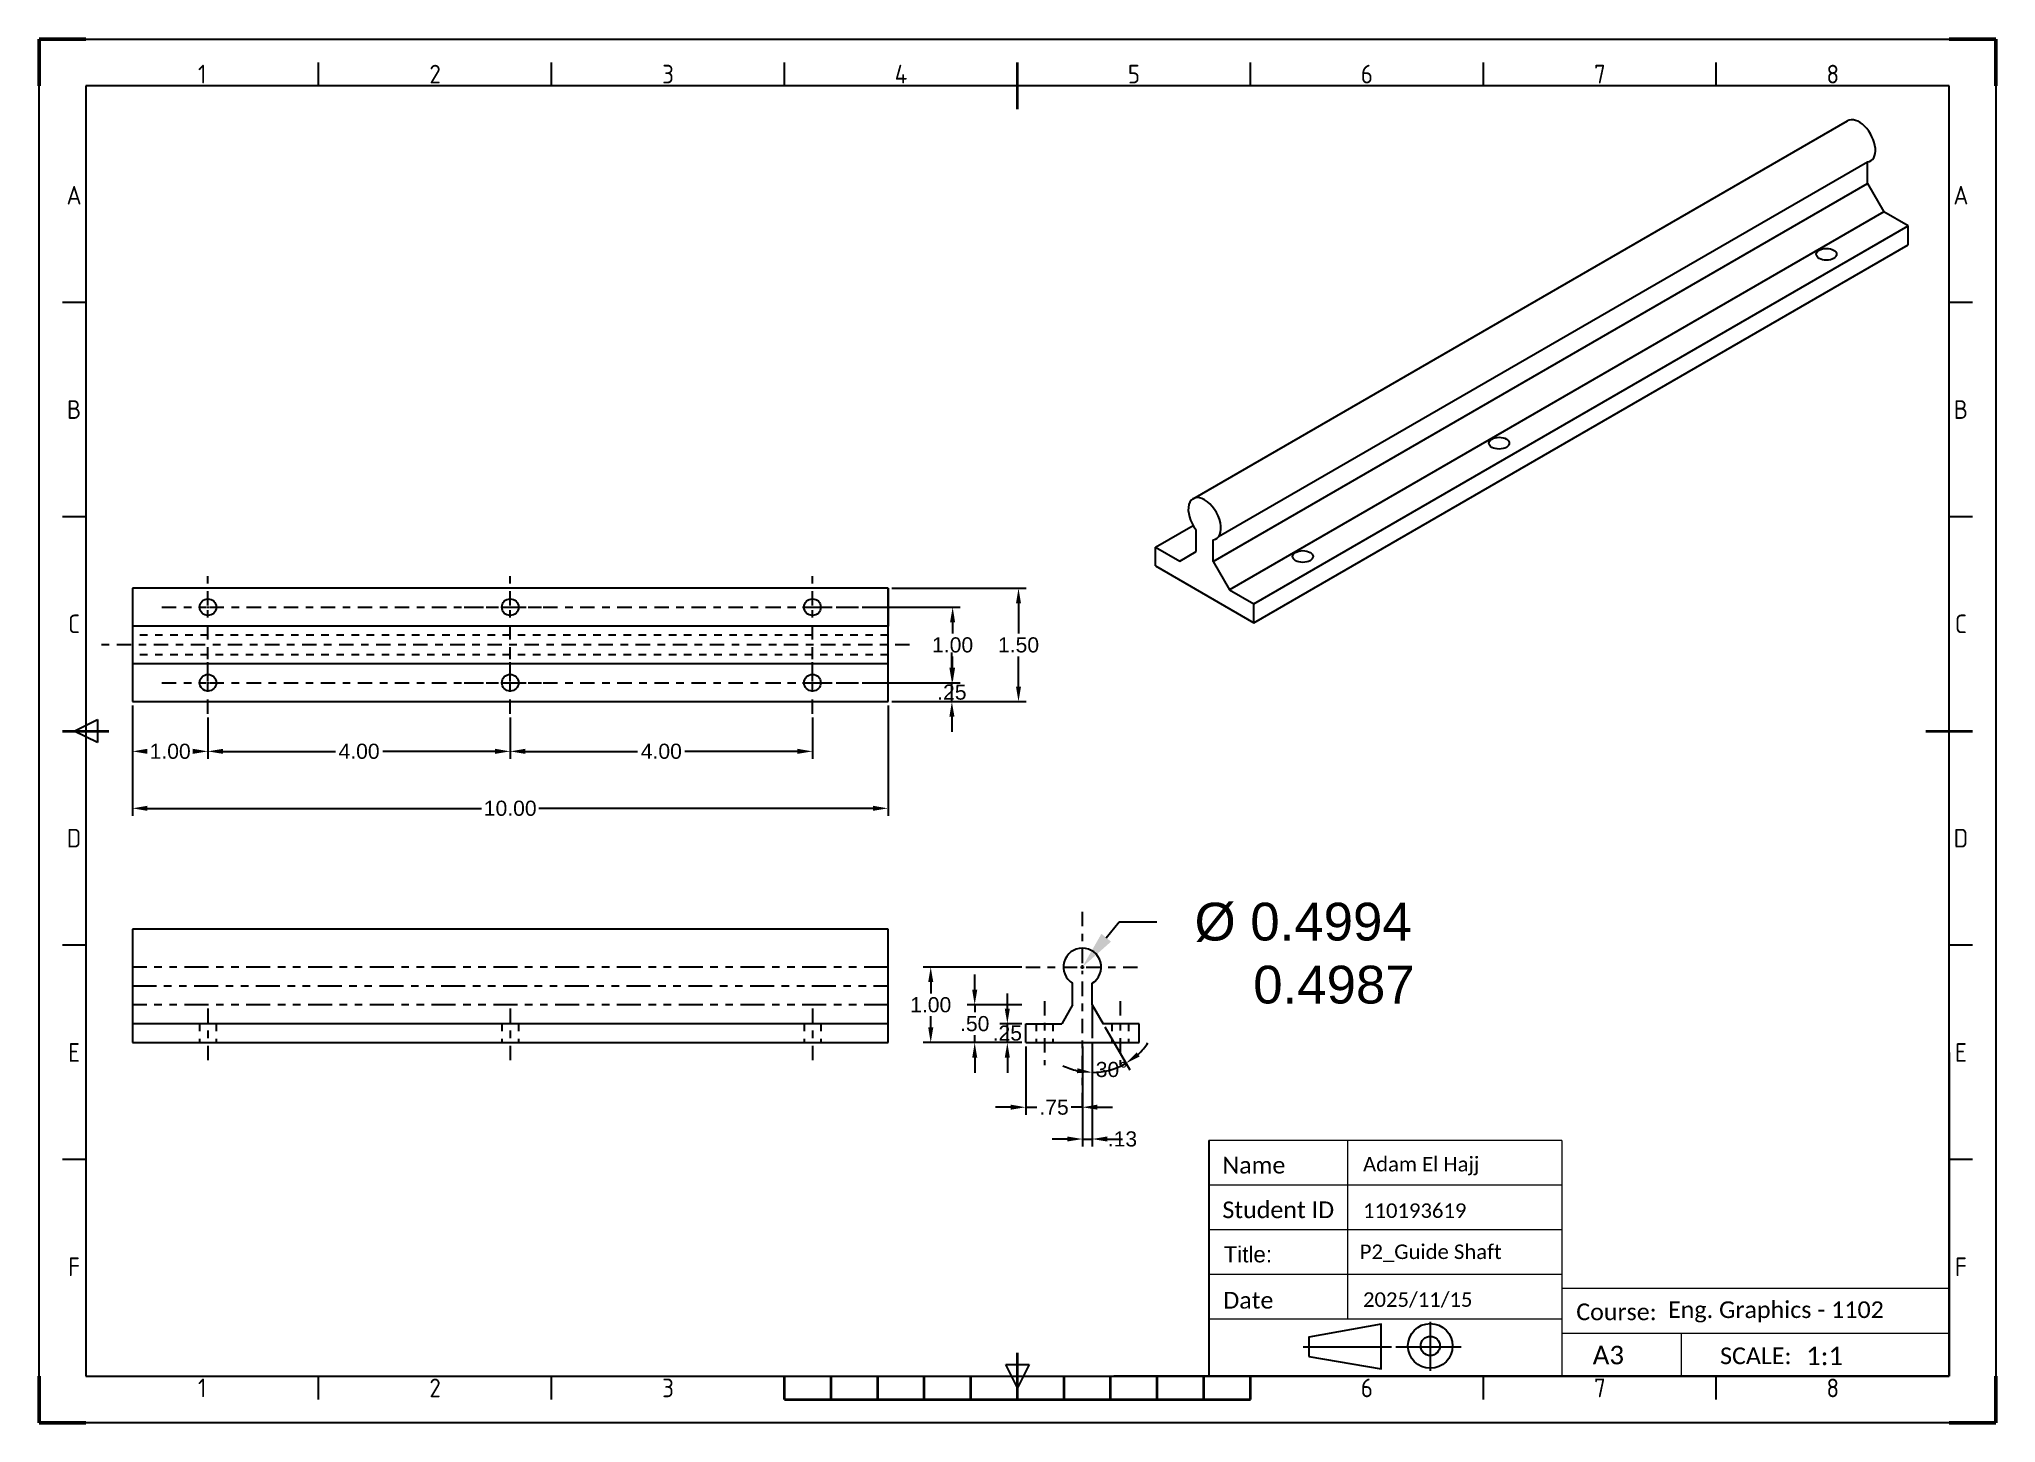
# Model space of a CAD drawing. Header units: inches. Extents: x 2860.6 to 2886.5, y 1800 to 1818.3.
import ezdxf
from ezdxf import colors
from ezdxf.entities.mleader import LeaderData, LeaderLine
from ezdxf.enums import TextEntityAlignment as Align
from ezdxf.math import Vec2, Vec3

# ---------------------------------------------------------------- set-up
doc = ezdxf.new("R2010")
doc.units = ezdxf.units.IN
doc.header["$LTSCALE"] = 0.01
for name, pattern in [('CENTER', [50.8, 31.75, -6.35, 6.35, -6.35]), ('CENTER2', [28.575, 19.05, -3.175, 3.175, -3.175]), ('HIDDEN', [9.525, 6.35, -3.175]), ('PHANTOM', [63.5, 31.75, -6.35, 6.35, -6.35, 6.35, -6.35])]:
    doc.linetypes.add(name, pattern=pattern)
for name, color, linetype in [('2', 32, 'Continuous'), ('Center Lines', 160, 'CENTER'), ('Hidden Lines', 240, 'HIDDEN'), ('Object', 7, 'Continuous'), ('Phantom Line', 90, 'PHANTOM')]:
    doc.layers.add(name, color=color, linetype=linetype)
for name, color, linetype, lineweight in [('AM_BOR', 7, 'Continuous', 50), ('H', 7, 'Continuous', 100), ('MA_AUX', 90, 'Continuous', 20), ('TEXT', 3, 'Continuous', 5)]:
    doc.layers.add(name, color=color, linetype=linetype, lineweight=lineweight)
doc.styles.add('ACISOTS', font='isocp.shx')
doc.styles.get("Standard").update_dxf_attribs({"font": 'arial.ttf'})
doc.dimstyles.new('ISO-25', dxfattribs={"dimscale": 0.08, "dimtxt": 2.5, "dimasz": 2.5, "dimexe": 1.25, "dimexo": 0.625, "dimtad": 0, "dimtih": 1, "dimtoh": 1, "dimzin": 4, "dimdsep": 46, "dimtxsty": 'Standard', "dimcen": 2.5, "dimazin": 3, "dimtfac": 1, "dimtix": 1, "dimtmove": 2, "dimatfit": 3, "dimfxl": 1, "dimarcsym": 0})

# ---------------------------------------------------------------- blocks, each defined once
blk = doc.blocks.new('*U2')
at = {"layer": 'Center Lines', "color": 0, "linetype": 'CENTER2', "transparency": 16777216}
for p, q in [((0, 0.05), (0, 0.75)), ((-0.75, 0), (-0.05, 0)), ((0.05, 0), (0.75, 0)), ((0, -1.855), (0, -0.05))]:
    blk.add_line(p, q, dxfattribs=at)
at = {"layer": 'Center Lines', "color": 0, "linetype": 'Continuous', "transparency": 16777216}
for p, q in [((-0.025, 0), (0.025, 0)), ((0, -0.025), (0, 0.025))]:
    blk.add_line(p, q, dxfattribs=at)
blk = doc.blocks.new('*U3')
at = {"layer": 'Center Lines', "color": 0, "linetype": 'CENTER2', "transparency": 16777216}
for p, q in [((0, 0.022), (0, 0.41)), ((-0.61, 0), (-0.022, 0)), ((0.022, 0), (8.61, 0)), ((0, -1.41), (0, -0.022))]:
    blk.add_line(p, q, dxfattribs=at)
at = {"layer": 'Center Lines', "color": 0, "linetype": 'Continuous', "transparency": 16777216}
for p, q in [((-0.011, 0), (0.011, 0)), ((0, -0.011), (0, 0.011))]:
    blk.add_line(p, q, dxfattribs=at)
blk = doc.blocks.new('*U4')
at = {"layer": 'Center Lines', "color": 0, "linetype": 'CENTER2', "transparency": 16777216}
for p, q in [((0, 0.022), (0, 0.41)), ((-0.61, 0), (-0.022, 0)), ((0.022, 0), (8.61, 0)), ((0, -0.41), (0, -0.022))]:
    blk.add_line(p, q, dxfattribs=at)
at = {"layer": 'Center Lines', "color": 0, "linetype": 'Continuous', "transparency": 16777216}
for p, q in [((-0.011, 0), (0.011, 0)), ((0, -0.011), (0, 0.011))]:
    blk.add_line(p, q, dxfattribs=at)
blk = doc.blocks.new('*U5')
at = {"layer": 'Center Lines', "color": 0, "linetype": 'CENTER2', "transparency": 16777216}
for p, q in [((0, 0.022), (0, 0.41)), ((-0.61, 0), (-0.022, 0)), ((0.022, 0), (0.61, 0)), ((0, -1.41), (0, -0.022))]:
    blk.add_line(p, q, dxfattribs=at)
at = {"layer": 'Center Lines', "color": 0, "linetype": 'Continuous', "transparency": 16777216}
for p, q in [((-0.011, 0), (0.011, 0)), ((0, -0.011), (0, 0.011))]:
    blk.add_line(p, q, dxfattribs=at)
blk = doc.blocks.new('*U6')
at = {"layer": 'Center Lines', "color": 0, "linetype": 'CENTER2', "transparency": 16777216}
for p, q in [((0, 0.022), (0, 0.41)), ((-0.61, 0), (-0.022, 0)), ((0.022, 0), (0.61, 0)), ((0, -0.41), (0, -0.022))]:
    blk.add_line(p, q, dxfattribs=at)
at = {"layer": 'Center Lines', "color": 0, "linetype": 'Continuous', "transparency": 16777216}
for p, q in [((-0.011, 0), (0.011, 0)), ((0, -0.011), (0, 0.011))]:
    blk.add_line(p, q, dxfattribs=at)
blk = doc.blocks.new('*U7')
at = {"layer": 'Center Lines', "color": 0, "linetype": 'CENTER2', "transparency": 16777216}
for p, q in [((0, 0.022), (0, 0.41)), ((-0.61, 0), (-0.022, 0)), ((0.022, 0), (0.61, 0)), ((0, -1.41), (0, -0.022))]:
    blk.add_line(p, q, dxfattribs=at)
at = {"layer": 'Center Lines', "color": 0, "linetype": 'Continuous', "transparency": 16777216}
for p, q in [((-0.011, 0), (0.011, 0)), ((0, -0.011), (0, 0.011))]:
    blk.add_line(p, q, dxfattribs=at)
blk = doc.blocks.new('*U8')
at = {"layer": 'Center Lines', "color": 0, "linetype": 'CENTER2', "transparency": 16777216}
for p, q in [((0, 0.022), (0, 0.41)), ((-0.61, 0), (-0.022, 0)), ((0.022, 0), (0.61, 0)), ((0, -0.41), (0, -0.022))]:
    blk.add_line(p, q, dxfattribs=at)
at = {"layer": 'Center Lines', "color": 0, "linetype": 'Continuous', "transparency": 16777216}
for p, q in [((-0.011, 0), (0.011, 0)), ((0, -0.011), (0, 0.011))]:
    blk.add_line(p, q, dxfattribs=at)
blk = doc.blocks.new('*U9')
at = {"layer": 'Center Lines', "color": 0, "linetype": 'CENTER2', "transparency": 16777216}
blk.add_line((0, 0.325), (0, -0.375), dxfattribs=at)
blk = doc.blocks.new('*U10')
at = {"layer": 'Center Lines', "color": 0, "linetype": 'CENTER2', "transparency": 16777216}
blk.add_line((0, 0.325), (0, -0.375), dxfattribs=at)
blk = doc.blocks.new('*U11')
at = {"layer": 'Center Lines', "color": 0, "linetype": 'CENTER2', "transparency": 16777216}
blk.add_line((0, 0.325), (0, -0.375), dxfattribs=at)
blk = doc.blocks.new('*U13')
at = {"layer": 'Center Lines', "color": 0, "linetype": 'CENTER2', "transparency": 16777216}
blk.add_line((0, 0.425), (0, -0.425), dxfattribs=at)
blk = doc.blocks.new('*U14')
at = {"layer": 'Center Lines', "color": 0, "linetype": 'CENTER2', "transparency": 16777216}
blk.add_line((0, 0.425), (0, -0.425), dxfattribs=at)
blk = doc.blocks.new('*U15')
at = {"layer": 'Center Lines', "color": 0, "linetype": 'CENTER2', "transparency": 16777216}
blk.add_line((5.284, 0), (-5.5, 0), dxfattribs=at)
blk = doc.blocks.new('*D16')
at = {"layer": 'Defpoints', "color": 0, "transparency": 16777216}
for p in [(2861.852, 1809.521), (2871.852, 1809.521), (2871.852, 1808.109)]:
    blk.add_point(p, dxfattribs=at)
at = {"layer": 'Object', "color": 0, "lineweight": -2, "transparency": 16777216}
for p, q in [((2861.852, 1809.471), (2861.852, 1808.009)), ((2871.852, 1809.471), (2871.852, 1808.009)), ((2862.052, 1808.109), (2866.474, 1808.109)), ((2871.652, 1808.109), (2867.23, 1808.109))]:
    blk.add_line(p, q, dxfattribs=at)
at = {"layer": 'Object', "color": 0, "transparency": 16777216}
for points in [[(2862.052, 1808.143), (2862.052, 1808.076), (2861.852, 1808.109)], [(2871.652, 1808.143), (2871.652, 1808.076), (2871.852, 1808.109)]]:
    blk.add_solid(points, dxfattribs=at)
at = {"layer": 'Object', "color": 0, "transparency": 16777216, "insert": (2866.852, 1808.109), "char_height": 0.2, "attachment_point": 5}
blk.add_mtext('10.00', dxfattribs=at)
blk = doc.blocks.new('*D17')
at = {"layer": 'Defpoints', "color": 0, "transparency": 16777216}
for p in [(2861.852, 1809.521), (2862.852, 1809.361), (2861.852, 1808.863)]:
    blk.add_point(p, dxfattribs=at)
at = {"layer": 'Object', "color": 0, "lineweight": -2, "transparency": 16777216}
for p, q in [((2861.852, 1809.471), (2861.852, 1808.763)), ((2862.852, 1809.311), (2862.852, 1808.763))]:
    blk.add_line(p, q, dxfattribs=at)
at = {"layer": 'Object', "color": 0, "transparency": 16777216}
for points in [[(2862.052, 1808.897), (2862.052, 1808.83), (2861.852, 1808.863)], [(2862.652, 1808.897), (2862.652, 1808.83), (2862.852, 1808.863)]]:
    blk.add_solid(points, dxfattribs=at)
at = {"layer": 'Object', "color": 0, "transparency": 16777216, "insert": (2862.352, 1808.863), "char_height": 0.2, "attachment_point": 5}
blk.add_mtext('1.00', dxfattribs=at)
blk = doc.blocks.new('*D18')
at = {"layer": 'Defpoints', "color": 0, "transparency": 16777216}
for p in [(2862.852, 1809.361), (2866.852, 1809.361), (2866.852, 1808.863)]:
    blk.add_point(p, dxfattribs=at)
at = {"layer": 'Object', "color": 0, "lineweight": -2, "transparency": 16777216}
for p, q in [((2862.852, 1809.311), (2862.852, 1808.763)), ((2866.852, 1809.311), (2866.852, 1808.763)), ((2863.052, 1808.863), (2864.538, 1808.863)), ((2866.652, 1808.863), (2865.165, 1808.863))]:
    blk.add_line(p, q, dxfattribs=at)
at = {"layer": 'Object', "color": 0, "transparency": 16777216}
for points in [[(2863.052, 1808.897), (2863.052, 1808.83), (2862.852, 1808.863)], [(2866.652, 1808.897), (2866.652, 1808.83), (2866.852, 1808.863)]]:
    blk.add_solid(points, dxfattribs=at)
at = {"layer": 'Object', "color": 0, "transparency": 16777216, "insert": (2864.852, 1808.863), "char_height": 0.2, "attachment_point": 5}
blk.add_mtext('4.00', dxfattribs=at)
blk = doc.blocks.new('*D19')
at = {"layer": 'Defpoints', "color": 0, "transparency": 16777216}
for p in [(2866.852, 1809.361), (2870.852, 1809.361), (2870.852, 1808.863)]:
    blk.add_point(p, dxfattribs=at)
at = {"layer": 'Object', "color": 0, "lineweight": -2, "transparency": 16777216}
for p, q in [((2866.852, 1809.311), (2866.852, 1808.763)), ((2870.852, 1809.311), (2870.852, 1808.763)), ((2867.052, 1808.863), (2868.538, 1808.863)), ((2870.652, 1808.863), (2869.165, 1808.863))]:
    blk.add_line(p, q, dxfattribs=at)
at = {"layer": 'Object', "color": 0, "transparency": 16777216}
for points in [[(2867.052, 1808.897), (2867.052, 1808.83), (2866.852, 1808.863)], [(2870.652, 1808.897), (2870.652, 1808.83), (2870.852, 1808.863)]]:
    blk.add_solid(points, dxfattribs=at)
at = {"layer": 'Object', "color": 0, "transparency": 16777216, "insert": (2868.852, 1808.863), "char_height": 0.2, "attachment_point": 5}
blk.add_mtext('4.00', dxfattribs=at)
blk = doc.blocks.new('*D20')
at = {"layer": 'Defpoints', "color": 0, "transparency": 16777216}
for p in [(2871.462, 1809.771), (2872.697, 1809.771), (2871.852, 1809.521)]:
    blk.add_point(p, dxfattribs=at)
at = {"layer": 'Object', "color": 0, "lineweight": -2, "transparency": 16777216}
for p, q in [((2872.697, 1809.971), (2872.697, 1810.171)), ((2871.512, 1809.771), (2872.797, 1809.771)), ((2872.697, 1809.521), (2872.697, 1809.771)), ((2871.902, 1809.521), (2872.797, 1809.521)), ((2872.697, 1809.321), (2872.697, 1809.121))]:
    blk.add_line(p, q, dxfattribs=at)
at = {"layer": 'Object', "color": 0, "transparency": 16777216}
for points in [[(2872.664, 1809.971), (2872.731, 1809.971), (2872.697, 1809.771)], [(2872.664, 1809.321), (2872.731, 1809.321), (2872.697, 1809.521)]]:
    blk.add_solid(points, dxfattribs=at)
at = {"layer": 'Object', "color": 0, "transparency": 16777216, "insert": (2872.697, 1809.646), "char_height": 0.2, "attachment_point": 5}
blk.add_mtext('.25', dxfattribs=at)
blk = doc.blocks.new('*D21')
at = {"layer": 'Defpoints', "color": 0, "transparency": 16777216}
for p in [(2871.462, 1810.771), (2872.707, 1810.771), (2871.462, 1809.771)]:
    blk.add_point(p, dxfattribs=at)
at = {"layer": 'Object', "color": 0, "lineweight": -2, "transparency": 16777216}
for p, q in [((2871.512, 1810.771), (2872.807, 1810.771)), ((2872.707, 1810.571), (2872.707, 1810.423)), ((2872.707, 1809.971), (2872.707, 1810.119)), ((2871.512, 1809.771), (2872.807, 1809.771))]:
    blk.add_line(p, q, dxfattribs=at)
at = {"layer": 'Object', "color": 0, "transparency": 16777216}
for points in [[(2872.673, 1810.571), (2872.74, 1810.571), (2872.707, 1810.771)], [(2872.673, 1809.971), (2872.74, 1809.971), (2872.707, 1809.771)]]:
    blk.add_solid(points, dxfattribs=at)
at = {"layer": 'Object', "color": 0, "transparency": 16777216, "insert": (2872.707, 1810.271), "char_height": 0.2, "attachment_point": 5}
blk.add_mtext('1.00', dxfattribs=at)
blk = doc.blocks.new('*D22')
at = {"layer": 'Defpoints', "color": 0, "transparency": 16777216}
for p in [(2871.852, 1811.021), (2871.852, 1809.521), (2873.579, 1809.521)]:
    blk.add_point(p, dxfattribs=at)
at = {"layer": 'Object', "color": 0, "lineweight": -2, "transparency": 16777216}
for p, q in [((2871.902, 1811.021), (2873.679, 1811.021)), ((2873.579, 1810.821), (2873.579, 1810.423)), ((2873.579, 1809.721), (2873.579, 1810.119)), ((2871.902, 1809.521), (2873.679, 1809.521))]:
    blk.add_line(p, q, dxfattribs=at)
at = {"layer": 'Object', "color": 0, "transparency": 16777216}
for points in [[(2873.545, 1810.821), (2873.612, 1810.821), (2873.579, 1811.021)], [(2873.545, 1809.721), (2873.612, 1809.721), (2873.579, 1809.521)]]:
    blk.add_solid(points, dxfattribs=at)
at = {"layer": 'Object', "color": 0, "transparency": 16777216, "insert": (2873.579, 1810.271), "char_height": 0.2, "attachment_point": 5}
blk.add_mtext('1.50', dxfattribs=at)
blk = doc.blocks.new('*D23')
at = {"layer": 'Defpoints', "color": 0, "transparency": 16777216}
for p in [(2873.431, 1805.259), (2873.674, 1805.259), (2873.674, 1805.009)]:
    blk.add_point(p, dxfattribs=at)
at = {"layer": 'Object', "color": 0, "lineweight": -2, "transparency": 16777216}
for p, q in [((2873.431, 1805.459), (2873.431, 1805.659)), ((2873.624, 1805.259), (2873.331, 1805.259)), ((2873.431, 1805.009), (2873.431, 1805.259)), ((2873.624, 1805.009), (2873.331, 1805.009)), ((2873.431, 1804.809), (2873.431, 1804.609))]:
    blk.add_line(p, q, dxfattribs=at)
at = {"layer": 'Object', "color": 0, "transparency": 16777216}
for points in [[(2873.397, 1805.459), (2873.464, 1805.459), (2873.431, 1805.259)], [(2873.397, 1804.809), (2873.464, 1804.809), (2873.431, 1805.009)]]:
    blk.add_solid(points, dxfattribs=at)
at = {"layer": 'Object', "color": 0, "transparency": 16777216, "insert": (2873.431, 1805.134), "char_height": 0.2, "attachment_point": 5}
blk.add_mtext('.25', dxfattribs=at)
blk = doc.blocks.new('*D24')
at = {"layer": 'Defpoints', "color": 0, "transparency": 16777216}
for p in [(2872.999, 1805.509), (2873.674, 1805.509), (2873.674, 1805.009)]:
    blk.add_point(p, dxfattribs=at)
at = {"layer": 'Object', "color": 0, "lineweight": -2, "transparency": 16777216}
for p, q in [((2872.999, 1805.709), (2872.999, 1805.909)), ((2873.624, 1805.509), (2872.899, 1805.509)), ((2872.999, 1805.509), (2872.999, 1805.411)), ((2872.999, 1805.009), (2872.999, 1805.107)), ((2873.624, 1805.009), (2872.899, 1805.009)), ((2872.999, 1804.809), (2872.999, 1804.609))]:
    blk.add_line(p, q, dxfattribs=at)
at = {"layer": 'Object', "color": 0, "transparency": 16777216}
for points in [[(2872.966, 1805.709), (2873.033, 1805.709), (2872.999, 1805.509)], [(2872.966, 1804.809), (2873.033, 1804.809), (2872.999, 1805.009)]]:
    blk.add_solid(points, dxfattribs=at)
at = {"layer": 'Object', "color": 0, "transparency": 16777216, "insert": (2872.999, 1805.259), "char_height": 0.2, "attachment_point": 5}
blk.add_mtext('.50', dxfattribs=at)
blk = doc.blocks.new('*D25')
at = {"layer": 'Defpoints', "color": 0, "transparency": 16777216}
for p in [(2872.417, 1806.009), (2873.674, 1806.009), (2873.674, 1805.009)]:
    blk.add_point(p, dxfattribs=at)
at = {"layer": 'Object', "color": 0, "lineweight": -2, "transparency": 16777216}
for p, q in [((2873.624, 1806.009), (2872.317, 1806.009)), ((2872.417, 1805.809), (2872.417, 1805.661)), ((2872.417, 1805.209), (2872.417, 1805.357)), ((2873.624, 1805.009), (2872.317, 1805.009))]:
    blk.add_line(p, q, dxfattribs=at)
at = {"layer": 'Object', "color": 0, "transparency": 16777216}
for points in [[(2872.384, 1805.809), (2872.451, 1805.809), (2872.417, 1806.009)], [(2872.384, 1805.209), (2872.451, 1805.209), (2872.417, 1805.009)]]:
    blk.add_solid(points, dxfattribs=at)
at = {"layer": 'Object', "color": 0, "transparency": 16777216, "insert": (2872.417, 1805.509), "char_height": 0.2, "attachment_point": 5}
blk.add_mtext('1.00', dxfattribs=at)
blk = doc.blocks.new('*D26')
at = {"layer": 'Defpoints', "color": 0, "transparency": 16777216}
for p in [(2873.674, 1805.009), (2874.424, 1805.009), (2874.424, 1804.154)]:
    blk.add_point(p, dxfattribs=at)
at = {"layer": 'Object', "color": 0, "lineweight": -2, "transparency": 16777216}
for p, q in [((2873.674, 1804.959), (2873.674, 1804.054)), ((2874.424, 1804.959), (2874.424, 1804.054)), ((2873.474, 1804.154), (2873.274, 1804.154)), ((2873.674, 1804.154), (2873.823, 1804.154)), ((2874.424, 1804.154), (2874.275, 1804.154)), ((2874.624, 1804.154), (2874.824, 1804.154))]:
    blk.add_line(p, q, dxfattribs=at)
at = {"layer": 'Object', "color": 0, "transparency": 16777216}
for points in [[(2873.474, 1804.188), (2873.474, 1804.121), (2873.674, 1804.154)], [(2874.624, 1804.188), (2874.624, 1804.121), (2874.424, 1804.154)]]:
    blk.add_solid(points, dxfattribs=at)
at = {"layer": 'Object', "color": 0, "transparency": 16777216, "insert": (2874.049, 1804.154), "char_height": 0.2, "attachment_point": 5}
blk.add_mtext('.75', dxfattribs=at)
blk = doc.blocks.new('*D27')
at = {"layer": 'Defpoints', "color": 0, "transparency": 16777216}
for p in [(2874.554, 1805.509), (2874.554, 1805.509), (2874.698, 1805.259), (2874.554, 1805.066), (2874.709, 1804.628)]:
    blk.add_point(p, dxfattribs=at)
at = {"layer": 'Object', "color": 0, "lineweight": -2, "transparency": 16777216}
for p, q in [((2874.723, 1805.216), (2875.051, 1804.648)), ((2874.554, 1805.016), (2874.554, 1804.515))]:
    blk.add_line(p, q, dxfattribs=at)
for start, end in [(312.8392, 325.6784), (244.3216, 257.1608), (270, 300)]:
    blk.add_arc((2874.554, 1805.509), 0.894, start, end, dxfattribs=at)
at = {"layer": 'Object', "color": 0, "transparency": 16777216}
for points in [[(2875.182, 1804.826), (2875.142, 1804.88), (2875.001, 1804.734)], [(2874.359, 1804.67), (2874.352, 1804.604), (2874.554, 1804.615)]]:
    blk.add_solid(points, dxfattribs=at)
at = {"layer": 'Object', "color": 0, "transparency": 16777216, "insert": (2874.812, 1804.652), "char_height": 0.2, "attachment_point": 5}
blk.add_mtext('30°', dxfattribs=at)
blk = doc.blocks.new('*D28')
at = {"layer": 'Defpoints', "color": 0, "transparency": 16777216}
for p in [(2874.424, 1805.009), (2874.554, 1805.009), (2874.554, 1803.733)]:
    blk.add_point(p, dxfattribs=at)
at = {"layer": 'Object', "color": 0, "lineweight": -2, "transparency": 16777216}
for p, q in [((2874.424, 1804.959), (2874.424, 1803.633)), ((2874.554, 1804.959), (2874.554, 1803.633)), ((2874.224, 1803.733), (2874.024, 1803.733)), ((2874.424, 1803.733), (2874.554, 1803.733)), ((2874.754, 1803.733), (2874.954, 1803.733))]:
    blk.add_line(p, q, dxfattribs=at)
at = {"layer": 'Object', "color": 0, "transparency": 16777216}
for points in [[(2874.224, 1803.767), (2874.224, 1803.7), (2874.424, 1803.733)], [(2874.754, 1803.767), (2874.754, 1803.7), (2874.554, 1803.733)]]:
    blk.add_solid(points, dxfattribs=at)
at = {"layer": 'Object', "color": 0, "transparency": 16777216, "insert": (2874.954, 1803.733), "char_height": 0.2, "attachment_point": 5}
blk.add_mtext('.13', dxfattribs=at)
blk = doc.blocks.new('ISO_A3')
for p, q in [((410, 287), (10, 287)), ((10, 287), (10, 10)), ((410, 10), (410, 287)), ((10, 10), (410, 10))]:
    blk.add_line(p, q)
at = {"layer": 'AM_BOR'}
for p, q in [((10, 297), (0, 297)), ((0, 297), (0, 287)), ((420, 297), (410, 297)), ((420, 287), (420, 297)), ((0, 0), (0, 10)), ((420, 0), (420, 10)), ((0, 0), (10, 0)), ((420, 0), (410, 0))]:
    blk.add_line(p, q, dxfattribs=at)
at = {"layer": 'AM_BOR', "color": 1, "lineweight": 25}
for p, q in [((0, 297), (420, 297)), ((0, 0), (0, 297)), ((420, 297), (420, 0)), ((60, 287), (60, 292)), ((110, 287), (110, 292)), ((160, 287), (160, 292)), ((260, 287), (260, 292)), ((310, 287), (310, 292)), ((360, 287), (360, 292)), ((10, 240.5), (5, 240.5)), ((415, 240.5), (410, 240.5)), ((10, 194.5), (5, 194.5)), ((415, 194.5), (410, 194.5)), ((7.5, 148.5), (12.5, 151)), ((12.5, 146), (7.5, 148.5)), ((12.5, 151), (12.5, 146)), ((10, 102.5), (5, 102.5)), ((415, 102.5), (410, 102.5)), ((10, 56.5), (5, 56.5)), ((415, 56.5), (410, 56.5)), ((60, 5), (60, 10)), ((110, 5), (110, 10)), ((210, 7.5), (207.5, 12.5)), ((207.5, 12.5), (212.5, 12.5)), ((212.5, 12.5), (210, 7.5)), ((310, 5), (310, 10)), ((360, 5), (360, 10)), ((420, 0), (0, 0))]:
    blk.add_line(p, q, dxfattribs=at)
at = {"layer": 'AM_BOR', "color": 2, "lineweight": 35}
for p, q in [((210, 282), (210, 292)), ((5, 148.5), (15, 148.5)), ((405, 148.5), (415, 148.5)), ((210, 5), (210, 15)), ((160, 5), (160, 10)), ((170, 5), (170, 10)), ((180, 5), (180, 10)), ((190, 5), (190, 10)), ((200, 5), (200, 10)), ((220, 5), (220, 10)), ((230, 5), (230, 10)), ((240, 5), (240, 10)), ((250, 5), (250, 10)), ((260, 5), (260, 10)), ((160, 5), (260, 5))]:
    blk.add_line(p, q, dxfattribs=at)
at = {"layer": 'AM_BOR', "color": 1, "lineweight": 25, "style": 'ACISOTS'}
for s, p in [('1', (35, 289.5)), ('2', (85, 289.5)), ('3', (135, 289.5)), ('4', (185, 289.5)), ('5', (235, 289.5)), ('6', (285, 289.5)), ('7', (335, 289.5)), ('8', (385, 289.5)), ('A', (7.5, 263.5)), ('A', (412.5, 263.5)), ('B', (7.5, 217.5)), ('B', (412.5, 217.5)), ('C', (7.5, 171.5)), ('C', (412.5, 171.5)), ('D', (7.5, 125.5)), ('D', (412.5, 125.5)), ('E', (7.5, 79.5)), ('E', (412.5, 79.5)), ('F', (7.5, 33.5)), ('F', (412.5, 33.5)), ('1', (35, 7.5)), ('2', (85, 7.5)), ('3', (135, 7.5)), ('6', (285, 7.5)), ('7', (335, 7.5)), ('8', (385, 7.5))]:
    blk.add_text(s, height=4, dxfattribs=at).set_placement(p, align=Align.MIDDLE)

msp = doc.modelspace()

# ---------------------------------------------------------------- linework, layer by layer
for p, q in [((2875.889, 1812.206), (2884.549, 1817.206)), ((2884.815, 1816.662), (2876.227, 1811.704)), ((2884.815, 1816.376), (2884.815, 1816.662)), ((2876.155, 1811.376), (2884.815, 1816.376)), ((2884.815, 1816.376), (2885.032, 1816.001)), ((2885.032, 1816.001), (2876.371, 1811.001)), ((2885.352, 1815.816), (2885.032, 1816.001)), ((2876.692, 1810.816), (2885.352, 1815.816)), ((2885.352, 1815.566), (2885.352, 1815.816)), ((2876.692, 1810.566), (2885.352, 1815.566)), ((2875.393, 1811.566), (2875.889, 1811.852)), ((2875.93, 1811.506), (2875.93, 1811.792)), ((2875.93, 1811.506), (2875.93, 1811.626)), ((2876.155, 1811.376), (2876.155, 1811.662)), ((2875.393, 1811.316), (2875.393, 1811.566)), ((2875.393, 1811.566), (2875.713, 1811.381)), ((2875.393, 1811.316), (2876.692, 1810.566)), ((2875.713, 1811.381), (2875.93, 1811.506)), ((2876.155, 1811.376), (2876.371, 1811.001)), ((2861.852, 1811.021), (2861.852, 1809.521)), ((2871.852, 1811.021), (2861.852, 1811.021)), ((2871.852, 1809.521), (2871.852, 1811.021)), ((2871.852, 1811.021), (2871.852, 1810.771)), ((2876.371, 1811.001), (2876.692, 1810.816)), ((2876.692, 1810.566), (2876.692, 1810.816)), ((2871.852, 1810.771), (2871.852, 1810.521)), ((2871.852, 1810.521), (2861.852, 1810.521)), ((2871.852, 1810.021), (2861.852, 1810.021)), ((2871.852, 1809.771), (2871.852, 1810.021)), ((2871.852, 1809.521), (2871.852, 1809.771)), ((2861.852, 1809.521), (2871.852, 1809.521)), ((2861.852, 1806.509), (2861.852, 1805.009)), ((2871.852, 1806.509), (2861.852, 1806.509)), ((2871.852, 1805.009), (2871.852, 1806.509)), ((2874.294, 1805.509), (2874.294, 1805.795)), ((2874.554, 1805.509), (2874.554, 1805.795)), ((2871.852, 1805.259), (2861.852, 1805.259)), ((2873.674, 1805.009), (2873.674, 1805.259)), ((2873.674, 1805.259), (2874.15, 1805.259)), ((2875.174, 1805.259), (2874.698, 1805.259)), ((2875.174, 1805.009), (2875.174, 1805.259)), ((2861.852, 1805.009), (2871.852, 1805.009)), ((2873.674, 1805.009), (2875.174, 1805.009))]:
    msp.add_line(p, q)
for centre in [(2862.852, 1810.771), (2866.852, 1810.771), (2870.852, 1810.771), (2862.852, 1809.771), (2866.852, 1809.771), (2870.852, 1809.771)]:
    msp.add_circle(centre, 0.11)
msp.add_arc((2874.424, 1806.009), 0.25, 301.3323, 238.6677)
for centre, end_param in [((2884.703, 1816.941), 9.424778), ((2876.042, 1811.941), 11.234122)]:
    msp.add_ellipse(centre, major_axis=(0.153, -0.265), ratio=0.57735, start_param=6.044638, end_param=end_param)
for centre in [(2884.27, 1815.441), (2879.939, 1812.941), (2877.341, 1811.441)]:
    msp.add_ellipse(centre, major_axis=(-0.135, 0), ratio=0.57735)
at = {"layer": '2', "color": 4, "linetype": 'Continuous'}
for p, q in [((2885.896, 1804.879), (2885.896, 1800.594)), ((2876.096, 1803.712), (2876.096, 1800.594)), ((2885.896, 1800.594), (2874.839, 1800.594))]:
    msp.add_line(p, q, dxfattribs=at)
at = {"layer": '2', "color": 6}
for p, q in [((2879.029, 1800.667), (2879.029, 1801.316)), ((2877.347, 1800.984), (2878.516, 1800.984)), ((2878.571, 1800.984), (2879.436, 1800.984))]:
    msp.add_line(p, q, dxfattribs=at)
at = {"layer": '2', "color": 30}
msp.add_lwpolyline([(2877.422, 1800.856), (2878.38, 1800.69), (2878.38, 1801.281), (2877.422, 1801.109)], close=True, dxfattribs=at)
for radius in [0.296, 0.127]:
    msp.add_circle((2879.028, 1800.995), radius, dxfattribs=at)
at = {"layer": 'Hidden Lines'}
for p, q in [((2871.852, 1810.401), (2861.852, 1810.401)), ((2871.852, 1810.141), (2861.852, 1810.141)), ((2862.742, 1805.259), (2862.742, 1805.009)), ((2862.962, 1805.259), (2862.962, 1805.009)), ((2866.742, 1805.259), (2866.742, 1805.009)), ((2866.962, 1805.259), (2866.962, 1805.009)), ((2870.742, 1805.259), (2870.742, 1805.009)), ((2870.962, 1805.259), (2870.962, 1805.009)), ((2873.814, 1805.259), (2873.814, 1805.009)), ((2874.034, 1805.259), (2874.034, 1805.009)), ((2874.814, 1805.259), (2874.814, 1805.009)), ((2875.034, 1805.259), (2875.034, 1805.009))]:
    msp.add_line(p, q, dxfattribs=at)
at = {"layer": 'Object'}
for p, q in [((2874.294, 1805.509), (2874.15, 1805.259)), ((2874.554, 1805.509), (2874.698, 1805.259)), ((2874.554, 1805.509), (2874.554, 1805.066))]:
    msp.add_line(p, q, dxfattribs=at)
at = {"layer": 'Phantom Line'}
for p, q in [((2871.852, 1806.009), (2861.852, 1806.009)), ((2861.852, 1805.759), (2871.852, 1805.759)), ((2871.852, 1805.509), (2861.852, 1805.509))]:
    msp.add_line(p, q, dxfattribs=at)
at = {"layer": 'TEXT', "color": 4}
for p, q in [((2880.77, 1803.712), (2876.096, 1803.712)), ((2877.935, 1801.348), (2877.935, 1803.712)), ((2880.77, 1803.712), (2880.77, 1800.594)), ((2880.77, 1803.121), (2876.096, 1803.121)), ((2880.77, 1802.53), (2876.096, 1802.53)), ((2880.77, 1801.939), (2876.096, 1801.939)), ((2885.896, 1801.755), (2880.77, 1801.755)), ((2880.77, 1801.348), (2876.096, 1801.348)), ((2880.77, 1801.164), (2885.896, 1801.164)), ((2882.353, 1800.594), (2882.353, 1801.164)), ((2885.896, 1800.594), (2881.222, 1800.594))]:
    msp.add_line(p, q, dxfattribs=at)

# ---------------------------------------------------------------- block references
at = {"lineweight": 0, "xscale": 0.06165318586821485, "yscale": 0.06165318586821485, "zscale": 0.06165318586821485}
msp.add_blockref('ISO_A3', (2860.618, 1799.977), dxfattribs=at)
at = {"layer": 'Center Lines', "linetype": 'CENTER2'}
for name, p in [('*U3', (2862.852, 1810.771)), ('*U5', (2866.852, 1810.771)), ('*U7', (2870.852, 1810.771)), ('*U15', (2866.852, 1810.271)), ('*U4', (2862.852, 1809.771)), ('*U6', (2866.852, 1809.771)), ('*U8', (2870.852, 1809.771)), ('*U2', (2874.424, 1806.009)), ('*U9', (2862.852, 1805.134)), ('*U10', (2866.852, 1805.134)), ('*U11', (2870.853, 1805.134)), ('*U13', (2873.924, 1805.134)), ('*U14', (2874.924, 1805.134))]:
    msp.add_blockref(name, p, dxfattribs=at)

# ---------------------------------------------------------------- texts
at = {"layer": 'H', "color": 150, "linetype": 'Continuous', "lineweight": 13, "attachment_point": 4}
for s, insert, char_height, width in [('{\\fCalibri|b0|i0|c0|p34;Name}', (2876.277, 1803.386), 0.22074, 2.00238), ('\\pxt18;{\\fCalibri|b0|i0|c0|p34;Student ID}', (2876.277, 1802.795), 0.22074, 7.74724), ('Title: ', (2876.294, 1802.205), 0.2116, 1.10342), ('\\pxt18;{\\fCalibri|b0|i0|c0|p34;Date}', (2876.289, 1801.598), 0.22074, 7.74724), ('\\pxt18;{\\fCalibri|b0|i0|c0|p34;Course:}', (2880.96, 1801.445), 0.22074, 7.74724), ('\\pxt18;{\\fCalibri|b0|i0|c0|p34;Eng. Graphics - 1102}', (2882.174, 1801.445), 0.22074, 7.74724), ('\\pxt18;{\\fCalibri|b0|i0|c0|p34;SCALE: }', (2882.863, 1800.863), 0.22074, 7.74724)]:
    msp.add_mtext(s, dxfattribs=dict(at, insert=insert, char_height=char_height, width=width))
at = {"layer": 'H', "color": 2, "linetype": 'Continuous', "lineweight": 13, "char_height": 0.24527, "width": 2.88137, "attachment_point": 4}
for s, insert in [('\\pxt18;{\\fCalibri|b0|i0|c178|p34;\\C241;A3 }', (2881.177, 1800.873)), ('\\pxt18;{\\fCalibri|b0|i0|c0|p34;\\C241;1:1}', (2884.001, 1800.862))]:
    msp.add_mtext(s, dxfattribs=dict(at, insert=insert))
at = {"layer": 'MA_AUX', "color": 150, "linetype": 'Continuous', "lineweight": 13, "char_height": 0.19236, "attachment_point": 4}
for s, insert, width in [('{\\fCalibri|b0|i0|c0|p34;\\C3;Adam El Hajj}', (2878.138, 1803.375), 3.4168), ('\\pxt18;{\\fCalibri|b0|i0|c0|p34;\\C3;110193619}', (2878.138, 1802.784), 1.45281), ('\\pxt18;{\\fCalibri|b0|i0|c0|p34;\\C3; P2_Guide Shaft}', (2878.027, 1802.221), 2.55648), ('\\pxt18;{\\fCalibri|b0|i0|c0|p34;\\C3;2025/11/15}', (2878.138, 1801.602), 1.45281)]:
    msp.add_mtext(s, dxfattribs=dict(at, insert=insert, width=width))

# ---------------------------------------------------------------- dimensions: what is measured, and where the dimension line sits
at = {"layer": 'Object'}
for base, p1, p2, picture, middle in [((2873.579, 1809.521), (2871.852, 1811.021), (2871.852, 1809.521), '*D22', (2873.579, 1810.271)), ((2872.707, 1810.771), (2871.462, 1809.771), (2871.462, 1810.771), '*D21', (2872.707, 1810.271)), ((2872.417, 1806.009), (2873.674, 1805.009), (2873.674, 1806.009), '*D25', (2872.417, 1805.509)), ((2872.999, 1805.509), (2873.674, 1805.009), (2873.674, 1805.509), '*D24', (2872.999, 1805.259)), ((2873.431, 1805.259), (2873.674, 1805.009), (2873.674, 1805.259), '*D23', (2873.431, 1805.134))]:
    dim = msp.add_linear_dim(base=base, p1=p1, p2=p2, angle=90, dimstyle='ISO-25', dxfattribs=at)
    dim.commit()
    dim.dimension.update_dxf_attribs({"geometry": picture, "text_midpoint": middle})
dim = msp.add_linear_dim(base=(2872.697, 1809.771), p1=(2871.852, 1809.521), p2=(2871.462, 1809.771), angle=90, dimstyle='ISO-25', dxfattribs=at)
dim.commit()
dim.dimension.update_dxf_attribs({"geometry": '*D20', "text_midpoint": (2872.697, 1809.646), "dimtype": 160})
for base, p1, p2, picture, middle in [((2871.852, 1808.109), (2861.852, 1809.521), (2871.852, 1809.521), '*D16', (2866.852, 1808.109)), ((2861.852, 1808.863), (2862.852, 1809.361), (2861.852, 1809.521), '*D17', (2862.352, 1808.863)), ((2866.852, 1808.863), (2862.852, 1809.361), (2866.852, 1809.361), '*D18', (2864.852, 1808.863)), ((2870.852, 1808.863), (2866.852, 1809.361), (2870.852, 1809.361), '*D19', (2868.852, 1808.863)), ((2874.554, 1803.733), (2874.424, 1805.009), (2874.554, 1805.009), '*D28', (2874.954, 1803.733))]:
    dim = msp.add_linear_dim(base=base, p1=p1, p2=p2, dimstyle='ISO-25', dxfattribs=at)
    dim.commit()
    dim.dimension.update_dxf_attribs({"geometry": picture, "text_midpoint": middle, "dimtype": 160})
dim = msp.add_angular_dim_2l(base=(2874.70946, 1804.62819), line1=((2874.55415, 1805.50899), (2874.69849, 1805.25899)), line2=((2874.55415, 1805.50899), (2874.55415, 1805.06591)), dimstyle='ISO-25', dxfattribs=at)
dim.commit()
dim.dimension.update_dxf_attribs({"geometry": '*D27', "text_midpoint": (2874.81168, 1804.65248), "dimtype": 162})
dim = msp.add_linear_dim(base=(2874.424, 1804.154), p1=(2873.674, 1805.009), p2=(2874.424, 1805.009), dimstyle='ISO-25', dxfattribs=at)
dim.commit()
dim.dimension.update_dxf_attribs({"geometry": '*D26', "text_midpoint": (2874.049, 1804.154)})

# ---------------------------------------------------------------- leaders
ml = msp.add_multileader_mtext('Standard', dxfattribs=at)
ml.set_content('%%C 0.4994\\P    0.4987', color=256)
ml.set_leader_properties()
ml.build(insert=Vec2(0, 0))
ml.multileader.update_dxf_attribs({"dogleg_length": 0.5, "arrow_head_size": 0.5})
ctx = ml.context
ctx.base_point, ctx.char_height, ctx.arrow_head_size, ctx.landing_gap_size, ctx.plane_origin = Vec3(2875.409, 1806.606), 0.5, 0.5, 0.5, Vec3(2874.424, 1806.009)
notes = []
notes.append((ctx, [(0, (1, 1, 0), (2874.909, 1806.606), (1, 0), 0.5, [(0, [(2874.424, 1806.009)], 0, [])])]))
ctx.mtext.insert, ctx.mtext.flow_direction = Vec3(2875.909, 1806.86), 5
for ctx, leaders in notes:
    for number, flags, end, landing, length, lines in leaders:
        leader = LeaderData()
        leader.index, (leader.has_last_leader_line, leader.has_dogleg_vector, leader.attachment_direction) = number, flags
        leader.last_leader_point, leader.dogleg_vector, leader.dogleg_length = Vec3(end), Vec3(landing), length
        for number, points, colour, breaks in lines:
            line = LeaderLine()
            line.index, line.vertices, line.color, line.breaks = number, Vec3.list(points), colors.encode_raw_color(colour), breaks
            leader.lines.append(line)
        ctx.leaders.append(leader)

doc.saveas('drawing.dxf')
